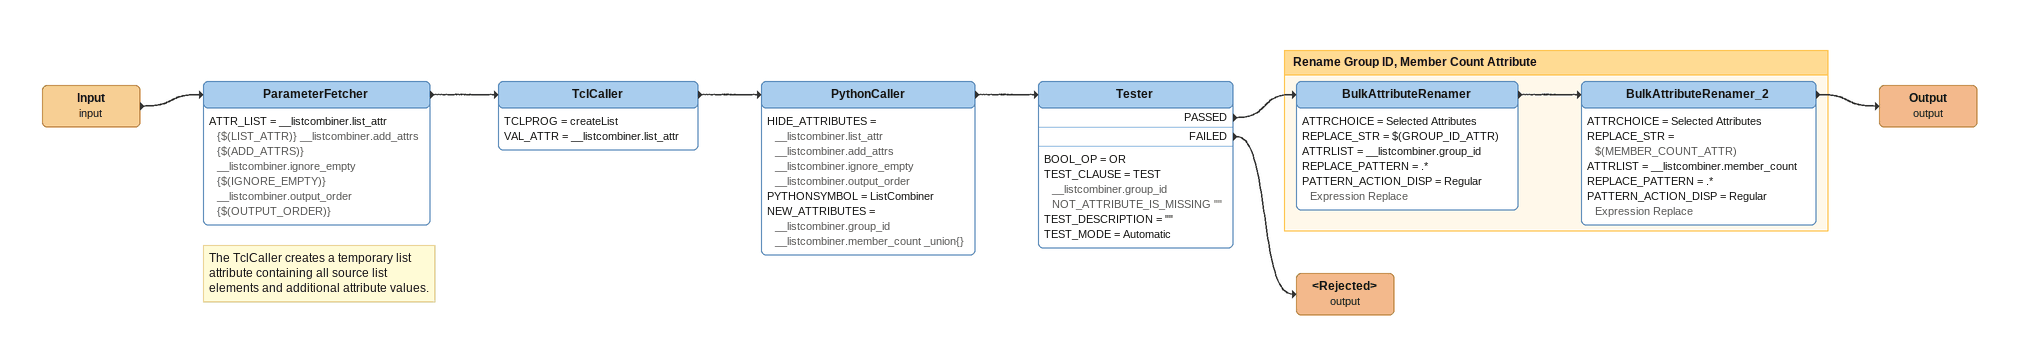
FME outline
Input (input)
    -> ParameterFetcher
Note: The TclCaller creates a temporary list attribute containing all source list elements and additional attribute values.
ParameterFetcher
    ATTR_LIST = __listcombiner.list_attr {$(LIST_ATTR)} __listcombiner.add_attrs {$(ADD_ATTRS)} __listcombiner.ignore_empty {$(IGNORE_EMPTY)} __listcombiner.output_order {$(OUTPUT_ORDER)}
    -> TclCaller
TclCaller
    TCLPROG = createList
    VAL_ATTR = __listcombiner.list_attr
    -> PythonCaller
PythonCaller
    HIDE_ATTRIBUTES = __listcombiner.list_attr __listcombiner.add_attrs __listcombiner.ignore_empty __listcombiner.output_order
    PYTHONSYMBOL = ListCombiner
    NEW_ATTRIBUTES = __listcombiner.group_id __listcombiner.member_count _union{}
    -> Tester
Tester
    BOOL_OP = OR
    TEST_CLAUSE = TEST __listcombiner.group_id NOT_ATTRIBUTE_IS_MISSING ""
    TEST_DESCRIPTION = ""
    TEST_MODE = Automatic
    PASSED -> BulkAttributeRenamer
    FAILED -> <Rejected> (output)
Output (output)
<Rejected> (output)

Bookmark: Rename Group ID, Member Count Attribute
BulkAttributeRenamer
    ATTRCHOICE = Selected Attributes
    REPLACE_STR = $(GROUP_ID_ATTR)
    ATTRLIST = __listcombiner.group_id
    REPLACE_PATTERN = .*
    PATTERN_ACTION_DISP = Regular Expression Replace
    -> BulkAttributeRenamer_2
BulkAttributeRenamer_2
    ATTRCHOICE = Selected Attributes
    REPLACE_STR = $(MEMBER_COUNT_ATTR)
    ATTRLIST = __listcombiner.member_count
    REPLACE_PATTERN = .*
    PATTERN_ACTION_DISP = Regular Expression Replace
    -> Output (output)
